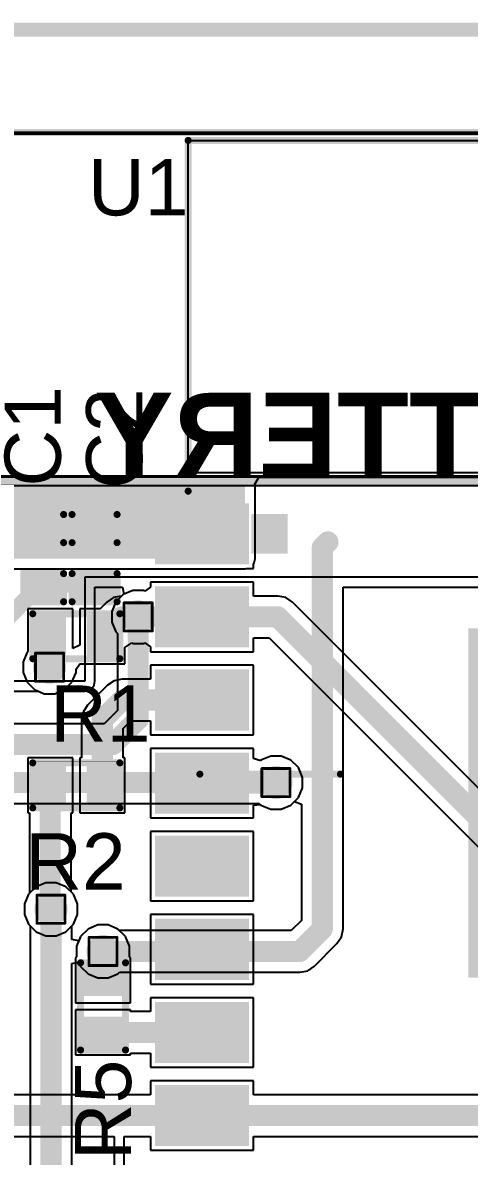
# Model space of a CAD drawing. Header units: inches. Extents: x 0 to 412, y -3 to 50.
# Drawn here: x 57.76 to 65.83, y 10.52 to 30.98 of the extents above; entities that cross this region are included whole.
import ezdxf

# ---------------------------------------------------------------- set-up
doc = ezdxf.new("R2010")
doc.units = ezdxf.units.IN
for name, color, linetype in [('Board_Outline', 56, 'Continuous'), ('Bottom Layer', 5, 'Continuous'), ('Bottom Overlay', 54, 'Continuous'), ('Bottom Solder', 6, 'Continuous'), ('Dimension', 6, 'Continuous'), ('Drill Drawing', 1, 'Continuous'), ('Keep-Out Layer', 6, 'Continuous'), ('Top Layer', 1, 'Continuous'), ('Top Overlay', 2, 'Continuous'), ('Top Paste', 8, 'Continuous'), ('Top Solder', 216, 'Continuous'), ('Via Holes', 16, 'Continuous')]:
    doc.layers.add(name, color=color, linetype=linetype)
doc.styles.add('Arial', font='', dxfattribs={"height": 0.2})
doc.styles.add('Arial_Bold', font='', dxfattribs={"height": 0.2})
doc.styles.get('Arial').set_extended_font_data('Arial')
doc.styles.get('Arial_Bold').set_extended_font_data('Arial', bold=True)

msp = doc.modelspace()

# ---------------------------------------------------------------- hatches: boundary and pattern name
at = {"layer": 'Bottom Layer'}
h = msp.add_hatch(color=5, dxfattribs=at)
edge = h.paths.add_edge_path()
edge.add_arc((59.842, 20.256), 0.3, 0, 360)
h = msp.add_hatch(color=5, dxfattribs=at)
edge = h.paths.add_edge_path()
edge.add_arc((58.242, 19.348), 0.3, 0, 360)
h = msp.add_hatch(color=5, dxfattribs=at)
edge = h.paths.add_edge_path()
edge.add_arc((62.332, 17.265), 0.3, 0, 360)
h = msp.add_hatch(color=5, dxfattribs=at)
edge = h.paths.add_edge_path()
edge.add_arc((58.268, 14.979), 0.3, 0, 360)
h = msp.add_hatch(color=5, dxfattribs=at)
edge = h.paths.add_edge_path()
edge.add_arc((59.207, 14.217), 0.3, 0, 360)
at = {"layer": 'Bottom Solder'}
msp.add_hatch(color=6, dxfattribs=at).paths.add_polyline_path([(65.806, 20.049), (73.459, 20.049), (73.459, 13.746), (65.806, 13.746)])
at = {"layer": 'Top Layer'}
for points in [[(46.888, 21.304), (61.773, 21.304), (61.773, 22.625), (46.888, 22.625)], [(60.246, 22.206), (61.746, 22.206), (61.746, 21.306), (60.246, 21.306)], [(58.407, 21.558), (57.772, 21.558), (57.772, 22.015), (58.407, 22.015)], [(59.373, 21.558), (58.737, 21.558), (58.737, 22.015), (59.373, 22.015)], [(58.407, 20.618), (57.772, 20.618), (57.772, 21.075), (58.407, 21.075)], [(59.373, 20.618), (58.737, 20.618), (58.737, 21.075), (59.373, 21.075)], [(60.246, 20.706), (61.746, 20.706), (61.746, 19.806), (60.246, 19.806)], [(58.483, 20.224), (58.483, 19.589), (58.026, 19.589), (58.026, 20.224)], [(59.423, 20.224), (59.423, 19.589), (58.966, 19.589), (58.966, 20.224)], [(60.246, 19.206), (61.746, 19.206), (61.746, 18.306), (60.246, 18.306)], [(60.246, 17.706), (61.746, 17.706), (61.746, 16.806), (60.246, 16.806)], [(58.483, 17.532), (58.483, 16.897), (58.026, 16.897), (58.026, 17.532)], [(59.423, 17.532), (59.423, 16.897), (58.966, 16.897), (58.966, 17.532)], [(60.246, 16.206), (61.746, 16.206), (61.746, 15.306), (60.246, 15.306)], [(60.246, 14.706), (61.746, 14.706), (61.746, 13.806), (60.246, 13.806)], [(59.526, 13.467), (58.891, 13.467), (58.891, 13.924), (59.526, 13.924)], [(60.246, 13.206), (61.746, 13.206), (61.746, 12.306), (60.246, 12.306)], [(59.526, 12.527), (58.891, 12.527), (58.891, 12.984), (59.526, 12.984)], [(60.246, 11.706), (61.746, 11.706), (61.746, 10.806), (60.246, 10.806)]]:
    msp.add_hatch(color=1, dxfattribs=at).paths.add_polyline_path(points)
h = msp.add_hatch(color=1, dxfattribs=at)
edge = h.paths.add_edge_path()
edge.add_arc((59.842, 20.256), 0.3, 0, 360)
h = msp.add_hatch(color=1, dxfattribs=at)
edge = h.paths.add_edge_path()
edge.add_arc((58.242, 19.348), 0.3, 0, 360)
h = msp.add_hatch(color=1, dxfattribs=at)
edge = h.paths.add_edge_path()
edge.add_arc((62.332, 17.265), 0.3, 0, 360)
h = msp.add_hatch(color=1, dxfattribs=at)
edge = h.paths.add_edge_path()
edge.add_arc((58.268, 14.979), 0.3, 0, 360)
h = msp.add_hatch(color=1, dxfattribs=at)
edge = h.paths.add_edge_path()
edge.add_arc((59.207, 14.217), 0.3, 0, 360)
at = {"layer": 'Top Overlay'}
msp.add_hatch(color=2, dxfattribs=at).paths.add_polyline_path([(61.885, 21.4), (62.545, 21.4), (62.545, 22.111), (61.885, 22.111)])
at = {"layer": 'Top Paste'}
for points in [[(60.246, 22.206), (61.746, 22.206), (61.746, 21.306), (60.246, 21.306)], [(58.407, 21.558), (57.772, 21.558), (57.772, 22.015), (58.407, 22.015)], [(59.373, 21.558), (58.737, 21.558), (58.737, 22.015), (59.373, 22.015)], [(58.407, 20.618), (57.772, 20.618), (57.772, 21.075), (58.407, 21.075)], [(59.373, 20.618), (58.737, 20.618), (58.737, 21.075), (59.373, 21.075)], [(60.246, 20.706), (61.746, 20.706), (61.746, 19.806), (60.246, 19.806)], [(58.483, 20.224), (58.483, 19.589), (58.026, 19.589), (58.026, 20.224)], [(59.423, 20.224), (59.423, 19.589), (58.966, 19.589), (58.966, 20.224)], [(60.246, 19.206), (61.746, 19.206), (61.746, 18.306), (60.246, 18.306)], [(60.246, 17.706), (61.746, 17.706), (61.746, 16.806), (60.246, 16.806)], [(58.483, 17.532), (58.483, 16.897), (58.026, 16.897), (58.026, 17.532)], [(59.423, 17.532), (59.423, 16.897), (58.966, 16.897), (58.966, 17.532)], [(60.246, 16.206), (61.746, 16.206), (61.746, 15.306), (60.246, 15.306)], [(60.246, 14.706), (61.746, 14.706), (61.746, 13.806), (60.246, 13.806)], [(59.526, 13.467), (58.891, 13.467), (58.891, 13.924), (59.526, 13.924)], [(60.246, 13.206), (61.746, 13.206), (61.746, 12.306), (60.246, 12.306)], [(59.526, 12.527), (58.891, 12.527), (58.891, 12.984), (59.526, 12.984)], [(60.246, 11.706), (61.746, 11.706), (61.746, 10.806), (60.246, 10.806)]]:
    msp.add_hatch(color=8, dxfattribs=at).paths.add_polyline_path(points)
at = {"layer": 'Top Solder'}
for points in [[(60.144, 22.307), (61.847, 22.307), (61.847, 21.204), (60.144, 21.204)], [(58.467, 21.498), (57.712, 21.498), (57.712, 22.075), (58.467, 22.075)], [(59.432, 21.498), (58.678, 21.498), (58.678, 22.075), (59.432, 22.075)], [(58.467, 20.558), (57.712, 20.558), (57.712, 21.135), (58.467, 21.135)], [(59.432, 20.558), (58.678, 20.558), (58.678, 21.135), (59.432, 21.135)], [(60.144, 20.807), (61.847, 20.807), (61.847, 19.704), (60.144, 19.704)], [(58.539, 20.279), (58.539, 19.534), (57.971, 19.534), (57.971, 20.279)], [(59.478, 20.279), (59.478, 19.534), (58.911, 19.534), (58.911, 20.279)], [(60.144, 19.307), (61.847, 19.307), (61.847, 18.204), (60.144, 18.204)], [(60.144, 17.807), (61.847, 17.807), (61.847, 16.704), (60.144, 16.704)], [(58.539, 17.587), (58.539, 16.842), (57.971, 16.842), (57.971, 17.587)], [(59.478, 17.587), (59.478, 16.842), (58.911, 16.842), (58.911, 17.587)], [(60.144, 16.307), (61.847, 16.307), (61.847, 15.204), (60.144, 15.204)], [(60.144, 14.807), (61.847, 14.807), (61.847, 13.704), (60.144, 13.704)], [(59.581, 13.412), (58.836, 13.412), (58.836, 13.979), (59.581, 13.979)], [(60.144, 13.307), (61.847, 13.307), (61.847, 12.204), (60.144, 12.204)], [(59.581, 12.472), (58.836, 12.472), (58.836, 13.039), (59.581, 13.039)], [(60.144, 11.807), (61.847, 11.807), (61.847, 10.704), (60.144, 10.704)]]:
    msp.add_hatch(color=216, dxfattribs=at).paths.add_polyline_path(points)
at = {"layer": 'Via Holes'}
h = msp.add_hatch(color=7, dxfattribs=at)
edge = h.paths.add_edge_path()
edge.add_arc((59.842, 20.256), 0.15, 0, 360)
h = msp.add_hatch(color=7, dxfattribs=at)
edge = h.paths.add_edge_path()
edge.add_arc((58.242, 19.348), 0.15, 0, 360)
h = msp.add_hatch(color=7, dxfattribs=at)
edge = h.paths.add_edge_path()
edge.add_arc((62.332, 17.265), 0.15, 0, 360)
h = msp.add_hatch(color=7, dxfattribs=at)
edge = h.paths.add_edge_path()
edge.add_arc((58.268, 14.979), 0.15, 0, 360)
h = msp.add_hatch(color=7, dxfattribs=at)
edge = h.paths.add_edge_path()
edge.add_arc((59.207, 14.217), 0.15, 0, 360)

# ---------------------------------------------------------------- linework, layer by layer
at = {"layer": 'Board_Outline'}
msp.add_lwpolyline([(0, 29, 0.127, 0.127, 0), (83, 29, 0.127, 0.127, 0)], format="xyseb", dxfattribs=at)
at = {"layer": 'Bottom Layer'}
for p, q in [((83, 29), (0, 29)), ((0, 22.802), (83, 22.802)), ((18.948, 22.625), (80.366, 22.625)), ((79.121, 20.974), (58.877, 20.974)), ((58.877, 20.974), (58.877, 19.094)), ((59.058, 19.094), (59.058, 20.792)), ((59.058, 20.792), (59.558, 20.792)), ((59.558, 20.792), (59.583, 20.665)), ((63.545, 14.624), (63.545, 20.792)), ((63.545, 20.792), (78.94, 20.792)), ((59.437, 20.526), (59.365, 20.351)), ((59.572, 20.661), (59.437, 20.526)), ((59.583, 20.665), (59.572, 20.661)), ((59.365, 20.351), (59.365, 20.161)), ((59.365, 20.161), (59.437, 19.985)), ((59.437, 19.985), (59.467, 19.955)), ((59.467, 19.955), (59.467, 18.564)), ((58.877, 19.094), (57.507, 19.094)), ((59.045, 19.025), (59.058, 19.094)), ((57.507, 18.913), (58.045, 18.913)), ((58.045, 18.913), (58.147, 18.87)), ((58.147, 18.87), (58.337, 18.87)), ((58.337, 18.87), (58.44, 18.913)), ((58.44, 18.913), (58.877, 18.913)), ((58.877, 18.913), (58.947, 18.927)), ((58.947, 18.927), (59.005, 18.966)), ((59.005, 18.966), (59.045, 19.025)), ((59.467, 18.564), (59.23, 18.327)), ((59.23, 18.327), (37.564, 18.327)), ((23.703, 16.89), (62.031, 16.89)), ((62.031, 16.89), (62.061, 16.86)), ((62.061, 16.86), (62.237, 16.787)), ((62.237, 16.787), (62.427, 16.787)), ((62.427, 16.787), (62.602, 16.86)), ((62.602, 16.86), (62.667, 16.925)), ((62.667, 16.925), (62.794, 16.873)), ((62.794, 16.873), (62.794, 14.779)), ((57.997, 15.384), (57.863, 15.25)), ((58.173, 15.457), (57.997, 15.384)), ((58.363, 15.457), (58.173, 15.457)), ((58.538, 15.384), (58.363, 15.457)), ((58.673, 15.25), (58.538, 15.384)), ((57.863, 15.25), (57.79, 15.074)), ((58.745, 15.074), (58.673, 15.25)), ((57.79, 15.074), (57.79, 14.884)), ((58.745, 14.884), (58.745, 15.074)), ((57.79, 14.884), (57.863, 14.709)), ((58.673, 14.709), (58.745, 14.884)), ((62.794, 14.779), (62.608, 14.593)), ((57.863, 14.709), (57.892, 14.679)), ((57.892, 14.679), (57.892, 6.902)), ((58.643, 14.679), (58.673, 14.709)), ((58.643, 14.435), (58.643, 14.679)), ((58.937, 14.622), (58.802, 14.488)), ((59.112, 14.695), (58.937, 14.622)), ((59.302, 14.695), (59.112, 14.695)), ((59.478, 14.622), (59.302, 14.695)), ((59.508, 14.593), (59.478, 14.622)), ((62.608, 14.593), (59.508, 14.593)), ((63.517, 14.48), (63.545, 14.624)), ((58.77, 14.41), (58.643, 14.435)), ((58.802, 14.488), (58.77, 14.41)), ((63.029, 13.952), (63.435, 14.358)), ((63.435, 14.358), (63.517, 14.48)), ((58.643, 13.999), (58.77, 14.024)), ((58.643, 10.138), (58.643, 13.999)), ((58.77, 14.024), (58.802, 13.947)), ((58.802, 13.947), (58.937, 13.812)), ((62.907, 13.87), (63.029, 13.952)), ((58.937, 13.812), (59.112, 13.739)), ((59.112, 13.739), (59.302, 13.739)), ((59.302, 13.739), (59.478, 13.812)), ((59.478, 13.812), (59.508, 13.842)), ((59.508, 13.842), (62.763, 13.842)), ((62.763, 13.842), (62.907, 13.87))]:
    msp.add_line(p, q, dxfattribs=at)
for points in [[(63.17, 21.507, 0.381, 0.381, 0), (63.271, 21.609, 0.381, 0.381, 0)], [(63.17, 14.624, 0.381, 0.381, 0), (63.17, 21.507, 0.381, 0.381, 0)], [(59.842, 18.408, 0.381, 0.381, 0), (59.842, 20.256, 0.381, 0.381, 0)], [(59.385, 17.951, 0.381, 0.381, 0), (59.842, 18.408, 0.381, 0.381, 0)], [(37.264, 17.951, 0.381, 0.381, 0), (59.385, 17.951, 0.381, 0.381, 0)], [(21.431, 17.265, 0.381, 0.381, 0), (62.332, 17.265, 0.381, 0.381, 0)], [(58.268, 6.902, 0.381, 0.381, 0), (58.268, 14.979, 0.381, 0.381, 0)], [(62.763, 14.217, 0.381, 0.381, 0), (63.17, 14.624, 0.381, 0.381, 0)], [(59.207, 14.217, 0.381, 0.381, 0), (62.763, 14.217, 0.381, 0.381, 0)]]:
    msp.add_lwpolyline(points, format="xyseb", dxfattribs=at)
for points in [[(63.075, 21.507, 0.191, 0.191, 1), (63.265, 21.507, 0.191, 0.191, 1)], [(63.075, 21.507, 0.191, 0.191, 1), (63.265, 21.507, 0.191, 0.191, 1)], [(63.176, 21.609, 0.191, 0.191, 1), (63.367, 21.609, 0.191, 0.191, 1)], [(59.747, 20.256, 0.191, 0.191, 1), (59.938, 20.256, 0.191, 0.191, 1)], [(59.747, 18.408, 0.191, 0.191, 1), (59.938, 18.408, 0.191, 0.191, 1)], [(59.747, 18.408, 0.191, 0.191, 1), (59.938, 18.408, 0.191, 0.191, 1)], [(59.29, 17.951, 0.191, 0.191, 1), (59.48, 17.951, 0.191, 0.191, 1)], [(59.29, 17.951, 0.191, 0.191, 1), (59.48, 17.951, 0.191, 0.191, 1)], [(62.236, 17.265, 0.191, 0.191, 1), (62.427, 17.265, 0.191, 0.191, 1)], [(58.172, 14.979, 0.191, 0.191, 1), (58.363, 14.979, 0.191, 0.191, 1)], [(63.075, 14.624, 0.191, 0.191, 1), (63.265, 14.624, 0.191, 0.191, 1)], [(63.075, 14.624, 0.191, 0.191, 1), (63.265, 14.624, 0.191, 0.191, 1)], [(59.112, 14.217, 0.191, 0.191, 1), (59.303, 14.217, 0.191, 0.191, 1)], [(62.668, 14.217, 0.191, 0.191, 1), (62.859, 14.217, 0.191, 0.191, 1)], [(62.668, 14.217, 0.191, 0.191, 1), (62.859, 14.217, 0.191, 0.191, 1)]]:
    msp.add_lwpolyline(points, format="xyseb", close=True, dxfattribs=at)
at = {"layer": 'Bottom Overlay'}
for points in [[(17.517, 22.708, 0.127, 0.127, 0), (69.062, 22.708, 0.127, 0.127, 0)], [(60.958, 17.418, 0.127, 0.127, 0), (63.498, 17.418, 0.127, 0.127, 0)]]:
    msp.add_lwpolyline(points, format="xyseb", dxfattribs=at)
for points in [[(60.926, 17.418, 0.0635, 0.0635, 1), (60.989, 17.418, 0.0635, 0.0635, 1)], [(63.466, 17.418, 0.0635, 0.0635, 1), (63.529, 17.418, 0.0635, 0.0635, 1)]]:
    msp.add_lwpolyline(points, format="xyseb", close=True, dxfattribs=at)
at = {"layer": 'Dimension'}
msp.add_lwpolyline([(46.197, 30.854, 0.254, 0.254, 0), (83, 30.854, 0.254, 0.254, 0)], format="xyseb", dxfattribs=at)
at = {"layer": 'Drill Drawing'}
for points in [[(59.588, 20.51, 0.0508, 0.0508, 0), (60.096, 20.51, 0.0508, 0.0508, 0)], [(59.588, 20.002, 0.0508, 0.0508, 0), (59.588, 20.51, 0.0508, 0.0508, 0)], [(60.096, 20.002, 0.0508, 0.0508, 0), (60.096, 20.51, 0.0508, 0.0508, 0)], [(59.588, 20.002, 0.0508, 0.0508, 0), (60.096, 20.002, 0.0508, 0.0508, 0)], [(57.988, 19.602, 0.0508, 0.0508, 0), (58.496, 19.602, 0.0508, 0.0508, 0)], [(57.988, 19.094, 0.0508, 0.0508, 0), (57.988, 19.602, 0.0508, 0.0508, 0)], [(58.496, 19.094, 0.0508, 0.0508, 0), (58.496, 19.602, 0.0508, 0.0508, 0)], [(57.988, 19.094, 0.0508, 0.0508, 0), (58.496, 19.094, 0.0508, 0.0508, 0)], [(62.078, 17.519, 0.0508, 0.0508, 0), (62.586, 17.519, 0.0508, 0.0508, 0)], [(62.078, 17.011, 0.0508, 0.0508, 0), (62.078, 17.519, 0.0508, 0.0508, 0)], [(62.586, 17.011, 0.0508, 0.0508, 0), (62.586, 17.519, 0.0508, 0.0508, 0)], [(62.078, 17.011, 0.0508, 0.0508, 0), (62.586, 17.011, 0.0508, 0.0508, 0)], [(58.014, 15.233, 0.0508, 0.0508, 0), (58.522, 15.233, 0.0508, 0.0508, 0)], [(58.014, 14.725, 0.0508, 0.0508, 0), (58.014, 15.233, 0.0508, 0.0508, 0)], [(58.522, 14.725, 0.0508, 0.0508, 0), (58.522, 15.233, 0.0508, 0.0508, 0)], [(58.014, 14.725, 0.0508, 0.0508, 0), (58.522, 14.725, 0.0508, 0.0508, 0)], [(58.953, 14.471, 0.0508, 0.0508, 0), (59.461, 14.471, 0.0508, 0.0508, 0)], [(58.953, 13.963, 0.0508, 0.0508, 0), (58.953, 14.471, 0.0508, 0.0508, 0)], [(59.461, 13.963, 0.0508, 0.0508, 0), (59.461, 14.471, 0.0508, 0.0508, 0)], [(58.953, 13.963, 0.0508, 0.0508, 0), (59.461, 13.963, 0.0508, 0.0508, 0)]]:
    msp.add_lwpolyline(points, format="xyseb", dxfattribs=at)
for points in [[(59.576, 20.51, 0.0254, 0.0254, 1), (59.601, 20.51, 0.0254, 0.0254, 1)], [(59.576, 20.51, 0.0254, 0.0254, 1), (59.601, 20.51, 0.0254, 0.0254, 1)], [(60.084, 20.51, 0.0254, 0.0254, 1), (60.109, 20.51, 0.0254, 0.0254, 1)], [(60.084, 20.51, 0.0254, 0.0254, 1), (60.109, 20.51, 0.0254, 0.0254, 1)], [(59.576, 20.002, 0.0254, 0.0254, 1), (59.601, 20.002, 0.0254, 0.0254, 1)], [(59.576, 20.002, 0.0254, 0.0254, 1), (59.601, 20.002, 0.0254, 0.0254, 1)], [(60.084, 20.002, 0.0254, 0.0254, 1), (60.109, 20.002, 0.0254, 0.0254, 1)], [(60.084, 20.002, 0.0254, 0.0254, 1), (60.109, 20.002, 0.0254, 0.0254, 1)], [(57.975, 19.602, 0.0254, 0.0254, 1), (58.001, 19.602, 0.0254, 0.0254, 1)], [(57.975, 19.602, 0.0254, 0.0254, 1), (58.001, 19.602, 0.0254, 0.0254, 1)], [(58.483, 19.602, 0.0254, 0.0254, 1), (58.509, 19.602, 0.0254, 0.0254, 1)], [(58.483, 19.602, 0.0254, 0.0254, 1), (58.509, 19.602, 0.0254, 0.0254, 1)], [(57.975, 19.094, 0.0254, 0.0254, 1), (58.001, 19.094, 0.0254, 0.0254, 1)], [(57.975, 19.094, 0.0254, 0.0254, 1), (58.001, 19.094, 0.0254, 0.0254, 1)], [(58.483, 19.094, 0.0254, 0.0254, 1), (58.509, 19.094, 0.0254, 0.0254, 1)], [(58.483, 19.094, 0.0254, 0.0254, 1), (58.509, 19.094, 0.0254, 0.0254, 1)], [(62.065, 17.519, 0.0254, 0.0254, 1), (62.09, 17.519, 0.0254, 0.0254, 1)], [(62.065, 17.519, 0.0254, 0.0254, 1), (62.09, 17.519, 0.0254, 0.0254, 1)], [(62.573, 17.519, 0.0254, 0.0254, 1), (62.598, 17.519, 0.0254, 0.0254, 1)], [(62.573, 17.519, 0.0254, 0.0254, 1), (62.598, 17.519, 0.0254, 0.0254, 1)], [(62.065, 17.011, 0.0254, 0.0254, 1), (62.09, 17.011, 0.0254, 0.0254, 1)], [(62.065, 17.011, 0.0254, 0.0254, 1), (62.09, 17.011, 0.0254, 0.0254, 1)], [(62.573, 17.011, 0.0254, 0.0254, 1), (62.598, 17.011, 0.0254, 0.0254, 1)], [(62.573, 17.011, 0.0254, 0.0254, 1), (62.598, 17.011, 0.0254, 0.0254, 1)], [(58.001, 15.233, 0.0254, 0.0254, 1), (58.026, 15.233, 0.0254, 0.0254, 1)], [(58.001, 15.233, 0.0254, 0.0254, 1), (58.026, 15.233, 0.0254, 0.0254, 1)], [(58.509, 15.233, 0.0254, 0.0254, 1), (58.534, 15.233, 0.0254, 0.0254, 1)], [(58.509, 15.233, 0.0254, 0.0254, 1), (58.534, 15.233, 0.0254, 0.0254, 1)], [(58.001, 14.725, 0.0254, 0.0254, 1), (58.026, 14.725, 0.0254, 0.0254, 1)], [(58.001, 14.725, 0.0254, 0.0254, 1), (58.026, 14.725, 0.0254, 0.0254, 1)], [(58.509, 14.725, 0.0254, 0.0254, 1), (58.534, 14.725, 0.0254, 0.0254, 1)], [(58.509, 14.725, 0.0254, 0.0254, 1), (58.534, 14.725, 0.0254, 0.0254, 1)], [(58.941, 14.471, 0.0254, 0.0254, 1), (58.966, 14.471, 0.0254, 0.0254, 1)], [(58.941, 14.471, 0.0254, 0.0254, 1), (58.966, 14.471, 0.0254, 0.0254, 1)], [(59.449, 14.471, 0.0254, 0.0254, 1), (59.474, 14.471, 0.0254, 0.0254, 1)], [(59.449, 14.471, 0.0254, 0.0254, 1), (59.474, 14.471, 0.0254, 0.0254, 1)], [(58.941, 13.963, 0.0254, 0.0254, 1), (58.966, 13.963, 0.0254, 0.0254, 1)], [(58.941, 13.963, 0.0254, 0.0254, 1), (58.966, 13.963, 0.0254, 0.0254, 1)], [(59.449, 13.963, 0.0254, 0.0254, 1), (59.474, 13.963, 0.0254, 0.0254, 1)], [(59.449, 13.963, 0.0254, 0.0254, 1), (59.474, 13.963, 0.0254, 0.0254, 1)]]:
    msp.add_lwpolyline(points, format="xyseb", close=True, dxfattribs=at)
at = {"layer": 'Keep-Out Layer'}
for p, q in [((60.746, 22.856), (60.746, 28.856)), ((60.746, 28.856), (78.746, 28.856)), ((78.746, 22.856), (60.746, 22.856))]:
    msp.add_line(p, q, dxfattribs=at)
at = {"layer": 'Top Layer'}
for p, q in [((0.025, 28.975), (83, 28.975)), ((83, 22.777), (0.025, 22.777)), ((61.949, 22.65), (62.013, 22.756)), ((62.013, 22.756), (62.038, 22.777)), ((62.038, 22.777), (82.741, 22.777)), ((61.954, 22.625), (61.949, 22.65)), ((61.954, 21.304), (61.954, 22.625)), ((61.94, 21.234), (61.954, 21.304)), ((57.464, 21.123), (61.773, 21.123)), ((61.773, 21.123), (61.799, 21.128)), ((61.799, 21.128), (61.924, 21.128)), ((61.924, 21.209), (61.94, 21.234)), ((61.924, 21.128), (61.924, 21.209)), ((61.924, 20.883), (60.068, 20.883)), ((60.068, 20.883), (60.068, 20.794)), ((61.924, 20.631), (61.924, 20.883)), ((59.747, 20.733), (59.572, 20.661)), ((59.937, 20.733), (59.747, 20.733)), ((59.962, 20.723), (59.937, 20.733)), ((60.068, 20.794), (59.962, 20.723)), ((59.278, 20.521), (59.159, 20.402)), ((59.4, 20.603), (59.278, 20.521)), ((59.542, 20.631), (59.4, 20.603)), ((59.572, 20.661), (59.542, 20.631)), ((62.364, 20.631), (61.924, 20.631)), ((62.508, 20.603), (62.364, 20.631)), ((62.629, 20.521), (62.508, 20.603)), ((71.705, 11.446), (62.629, 20.521)), ((58.661, 20.402), (57.848, 20.402)), ((57.848, 20.402), (57.848, 19.63)), ((58.661, 19.685), (58.661, 20.402)), ((59.159, 20.402), (58.788, 20.402)), ((58.788, 20.402), (58.788, 19.745)), ((61.924, 19.628), (61.924, 19.88)), ((61.924, 19.88), (62.208, 19.88)), ((62.208, 19.88), (71.064, 11.024)), ((58.788, 19.745), (58.661, 19.685)), ((59.601, 19.701), (59.726, 19.787)), ((59.601, 19.411), (59.601, 19.701)), ((59.726, 19.787), (59.747, 19.778)), ((59.747, 19.778), (59.937, 19.778)), ((59.937, 19.778), (59.962, 19.788)), ((59.962, 19.788), (60.068, 19.718)), ((60.068, 19.718), (60.068, 19.628)), ((57.837, 19.619), (57.764, 19.443)), ((57.764, 19.443), (57.764, 19.253)), ((57.848, 19.63), (57.837, 19.619)), ((60.068, 19.628), (61.924, 19.628)), ((57.764, 19.253), (57.837, 19.077)), ((58.647, 19.077), (58.72, 19.253)), ((58.72, 19.313), (58.788, 19.411)), ((58.72, 19.253), (58.72, 19.313)), ((58.788, 19.411), (58.847, 19.411)), ((58.847, 19.411), (59.601, 19.411)), ((61.924, 19.383), (60.068, 19.383)), ((60.068, 19.383), (60.068, 19.131)), ((61.924, 18.128), (61.924, 19.383)), ((57.837, 19.077), (57.972, 18.943)), ((58.513, 18.943), (58.647, 19.077)), ((59.411, 19.103), (59.289, 19.021)), ((59.555, 19.131), (59.411, 19.103)), ((60.068, 19.131), (59.555, 19.131)), ((57.972, 18.943), (58.147, 18.87)), ((58.147, 18.87), (58.337, 18.87)), ((58.337, 18.87), (58.513, 18.943)), ((59.289, 19.021), (58.929, 18.661)), ((58.929, 18.661), (58.848, 18.539)), ((58.848, 18.539), (58.819, 18.396)), ((58.819, 18.396), (58.819, 17.71)), ((59.57, 18.24), (59.71, 18.38)), ((59.57, 17.71), (59.57, 18.24)), ((59.71, 18.38), (60.068, 18.38)), ((60.068, 18.38), (60.068, 18.128)), ((60.068, 18.128), (61.924, 18.128)), ((61.924, 17.883), (60.068, 17.883)), ((60.068, 17.883), (60.068, 16.628)), ((61.924, 17.701), (61.924, 17.883)), ((58.661, 17.71), (57.848, 17.71)), ((57.848, 17.71), (57.848, 16.719)), ((58.661, 16.719), (58.661, 17.71)), ((58.819, 17.71), (58.788, 17.71)), ((58.788, 17.71), (58.788, 16.719)), ((59.601, 17.71), (59.57, 17.71)), ((59.601, 16.719), (59.601, 17.71)), ((62.051, 17.66), (61.924, 17.701)), ((62.061, 17.67), (62.051, 17.66)), ((62.237, 17.743), (62.061, 17.67)), ((62.427, 17.743), (62.237, 17.743)), ((62.602, 17.67), (62.427, 17.743)), ((62.737, 17.536), (62.602, 17.67)), ((62.809, 17.36), (62.737, 17.536)), ((62.809, 17.17), (62.809, 17.36)), ((62.602, 16.86), (62.737, 16.995)), ((62.737, 16.995), (62.809, 17.17)), ((61.924, 16.857), (62.051, 16.87)), ((61.924, 16.628), (61.924, 16.857)), ((62.051, 16.87), (62.061, 16.86)), ((62.061, 16.86), (62.237, 16.787)), ((62.237, 16.787), (62.427, 16.787)), ((62.427, 16.787), (62.602, 16.86)), ((57.848, 16.719), (57.879, 16.719)), ((57.879, 16.719), (57.879, 15.267)), ((58.63, 15.292), (58.63, 16.719)), ((58.63, 16.719), (58.661, 16.719)), ((58.788, 16.719), (59.601, 16.719)), ((60.068, 16.628), (61.924, 16.628)), ((61.924, 16.383), (60.068, 16.383)), ((60.068, 16.383), (60.068, 15.128)), ((61.924, 15.128), (61.924, 16.383)), ((57.863, 15.25), (57.79, 15.074)), ((57.879, 15.267), (57.863, 15.25)), ((58.673, 15.25), (58.63, 15.292)), ((58.745, 15.074), (58.673, 15.25)), ((57.79, 15.074), (57.79, 14.884)), ((58.745, 14.884), (58.745, 15.074)), ((60.068, 15.128), (61.924, 15.128)), ((57.79, 14.884), (57.863, 14.709)), ((58.673, 14.709), (58.745, 14.884)), ((61.924, 14.883), (60.068, 14.883)), ((60.068, 14.883), (60.068, 13.628)), ((61.924, 13.628), (61.924, 14.883)), ((57.863, 14.709), (57.997, 14.574)), ((57.997, 14.574), (58.173, 14.501)), ((58.363, 14.501), (58.538, 14.574)), ((58.538, 14.574), (58.673, 14.709)), ((58.937, 14.622), (58.802, 14.488)), ((59.112, 14.695), (58.937, 14.622)), ((59.302, 14.695), (59.112, 14.695)), ((59.478, 14.622), (59.302, 14.695)), ((59.612, 14.488), (59.478, 14.622)), ((58.173, 14.501), (58.363, 14.501)), ((58.802, 14.488), (58.73, 14.312)), ((59.685, 14.312), (59.612, 14.488)), ((58.73, 14.122), (58.716, 14.102)), ((58.73, 14.312), (58.73, 14.122)), ((59.685, 14.122), (59.685, 14.312)), ((59.699, 14.102), (59.685, 14.122)), ((58.716, 14.102), (58.713, 14.102)), ((58.713, 14.102), (58.713, 13.289)), ((59.704, 14.102), (59.699, 14.102)), ((59.704, 13.289), (59.704, 14.102)), ((60.068, 13.628), (61.924, 13.628)), ((61.924, 13.383), (60.068, 13.383)), ((60.068, 13.383), (60.068, 13.131)), ((61.924, 12.128), (61.924, 13.383)), ((58.713, 13.289), (59.704, 13.289)), ((59.704, 13.162), (58.713, 13.162)), ((58.713, 13.162), (58.713, 12.349)), ((59.704, 13.131), (59.704, 13.162)), ((60.068, 13.131), (59.704, 13.131)), ((58.713, 12.349), (59.704, 12.349)), ((59.704, 12.349), (59.704, 12.38)), ((59.704, 12.38), (60.068, 12.38)), ((60.068, 12.38), (60.068, 12.128)), ((60.068, 12.128), (61.924, 12.128)), ((61.924, 11.883), (60.068, 11.883)), ((60.068, 11.883), (60.068, 11.631)), ((61.924, 11.631), (61.924, 11.883)), ((60.068, 11.631), (57.161, 11.631)), ((69.103, 11.631), (61.924, 11.631)), ((57.13, 10.88), (59.411, 10.88)), ((59.411, 10.88), (59.411, 4.794)), ((59.592, 4.794), (59.592, 10.88)), ((59.592, 10.88), (60.068, 10.88)), ((60.068, 10.88), (60.068, 10.628)), ((61.924, 10.628), (61.924, 10.88)), ((61.924, 10.88), (68.948, 10.88)), ((60.068, 10.628), (61.924, 10.628))]:
    msp.add_line(p, q, dxfattribs=at)
for points in [[(57.379, 20.135, 0.305, 0.305, 0), (58.09, 20.847, 0.305, 0.305, 0)], [(58.09, 20.847, 0.305, 0.305, 0), (59.055, 20.847, 0.305, 0.305, 0)], [(59.195, 19.907, 0.381, 0.381, 0), (59.544, 20.256, 0.381, 0.381, 0)], [(59.544, 20.256, 0.381, 0.381, 0), (59.842, 20.256, 0.381, 0.381, 0)], [(59.842, 20.256, 0.381, 0.381, 0), (60.996, 20.256, 0.381, 0.381, 0)], [(60.996, 20.256, 0.381, 0.381, 0), (62.364, 20.256, 0.381, 0.381, 0)], [(62.364, 20.256, 0.381, 0.381, 0), (71.439, 11.18, 0.381, 0.381, 0)], [(58.255, 19.361, 0.381, 0.381, 0), (58.255, 19.907, 0.381, 0.381, 0)], [(58.242, 19.348, 0.381, 0.381, 0), (58.255, 19.361, 0.381, 0.381, 0)], [(59.195, 18.396, 0.381, 0.381, 0), (59.555, 18.756, 0.381, 0.381, 0)], [(59.555, 18.756, 0.381, 0.381, 0), (60.996, 18.756, 0.381, 0.381, 0)], [(59.195, 17.214, 0.381, 0.381, 0), (59.195, 18.396, 0.381, 0.381, 0)], [(58.255, 14.992, 0.381, 0.381, 0), (58.255, 17.214, 0.381, 0.381, 0)], [(60.996, 17.256, 0.381, 0.381, 0), (62.322, 17.256, 0.381, 0.381, 0)], [(62.322, 17.256, 0.381, 0.381, 0), (62.332, 17.265, 0.381, 0.381, 0)], [(58.255, 14.992, 0.381, 0.381, 0), (58.268, 14.979, 0.381, 0.381, 0)], [(59.207, 13.695, 0.381, 0.381, 0), (59.207, 14.217, 0.381, 0.381, 0)], [(59.207, 13.695, 0.381, 0.381, 0), (59.208, 13.695, 0.381, 0.381, 0)], [(59.208, 12.756, 0.381, 0.381, 0), (60.996, 12.756, 0.381, 0.381, 0)], [(56.83, 11.256, 0.381, 0.381, 0), (60.996, 11.256, 0.381, 0.381, 0)], [(60.996, 11.256, 0.381, 0.381, 0), (69.103, 11.256, 0.381, 0.381, 0)]]:
    msp.add_lwpolyline(points, format="xyseb", dxfattribs=at)
for points in [[(58.014, 20.847, 0.152, 0.152, 1), (58.166, 20.847, 0.152, 0.152, 1)], [(58.014, 20.847, 0.152, 0.152, 1), (58.166, 20.847, 0.152, 0.152, 1)], [(58.979, 20.847, 0.152, 0.152, 1), (59.131, 20.847, 0.152, 0.152, 1)], [(59.448, 20.256, 0.191, 0.191, 1), (59.639, 20.256, 0.191, 0.191, 1)], [(59.448, 20.256, 0.191, 0.191, 1), (59.639, 20.256, 0.191, 0.191, 1)], [(59.747, 20.256, 0.191, 0.191, 1), (59.938, 20.256, 0.191, 0.191, 1)], [(59.747, 20.256, 0.191, 0.191, 1), (59.938, 20.256, 0.191, 0.191, 1)], [(60.901, 20.256, 0.191, 0.191, 1), (61.091, 20.256, 0.191, 0.191, 1)], [(60.901, 20.256, 0.191, 0.191, 1), (61.091, 20.256, 0.191, 0.191, 1)], [(62.269, 20.256, 0.191, 0.191, 1), (62.459, 20.256, 0.191, 0.191, 1)], [(62.269, 20.256, 0.191, 0.191, 1), (62.459, 20.256, 0.191, 0.191, 1)], [(58.16, 19.907, 0.191, 0.191, 1), (58.35, 19.907, 0.191, 0.191, 1)], [(59.099, 19.907, 0.191, 0.191, 1), (59.29, 19.907, 0.191, 0.191, 1)], [(58.147, 19.348, 0.191, 0.191, 1), (58.337, 19.348, 0.191, 0.191, 1)], [(58.16, 19.361, 0.191, 0.191, 1), (58.35, 19.361, 0.191, 0.191, 1)], [(58.16, 19.361, 0.191, 0.191, 1), (58.35, 19.361, 0.191, 0.191, 1)], [(59.46, 18.756, 0.191, 0.191, 1), (59.65, 18.756, 0.191, 0.191, 1)], [(59.46, 18.756, 0.191, 0.191, 1), (59.65, 18.756, 0.191, 0.191, 1)], [(60.901, 18.756, 0.191, 0.191, 1), (61.091, 18.756, 0.191, 0.191, 1)], [(59.099, 18.396, 0.191, 0.191, 1), (59.29, 18.396, 0.191, 0.191, 1)], [(59.099, 18.396, 0.191, 0.191, 1), (59.29, 18.396, 0.191, 0.191, 1)], [(58.16, 17.214, 0.191, 0.191, 1), (58.35, 17.214, 0.191, 0.191, 1)], [(59.099, 17.214, 0.191, 0.191, 1), (59.29, 17.214, 0.191, 0.191, 1)], [(60.901, 17.256, 0.191, 0.191, 1), (61.091, 17.256, 0.191, 0.191, 1)], [(62.227, 17.256, 0.191, 0.191, 1), (62.417, 17.256, 0.191, 0.191, 1)], [(62.227, 17.256, 0.191, 0.191, 1), (62.417, 17.256, 0.191, 0.191, 1)], [(62.236, 17.265, 0.191, 0.191, 1), (62.427, 17.265, 0.191, 0.191, 1)], [(58.16, 14.992, 0.191, 0.191, 1), (58.35, 14.992, 0.191, 0.191, 1)], [(58.16, 14.992, 0.191, 0.191, 1), (58.35, 14.992, 0.191, 0.191, 1)], [(58.172, 14.979, 0.191, 0.191, 1), (58.363, 14.979, 0.191, 0.191, 1)], [(59.112, 14.217, 0.191, 0.191, 1), (59.303, 14.217, 0.191, 0.191, 1)], [(59.112, 13.695, 0.191, 0.191, 1), (59.303, 13.695, 0.191, 0.191, 1)], [(59.112, 13.695, 0.191, 0.191, 1), (59.303, 13.695, 0.191, 0.191, 1)], [(59.113, 13.695, 0.191, 0.191, 1), (59.304, 13.695, 0.191, 0.191, 1)], [(59.113, 12.756, 0.191, 0.191, 1), (59.304, 12.756, 0.191, 0.191, 1)], [(60.901, 12.756, 0.191, 0.191, 1), (61.091, 12.756, 0.191, 0.191, 1)], [(60.901, 11.256, 0.191, 0.191, 1), (61.091, 11.256, 0.191, 0.191, 1)], [(60.901, 11.256, 0.191, 0.191, 1), (61.091, 11.256, 0.191, 0.191, 1)]]:
    msp.add_lwpolyline(points, format="xyseb", close=True, dxfattribs=at)
at = {"layer": 'Top Overlay'}
for points in [[(60.746, 28.856, 0.127, 0.127, 0), (78.746, 28.856, 0.127, 0.127, 0)], [(60.746, 22.526, 0.127, 0.127, 0), (60.746, 28.856, 0.127, 0.127, 0)], [(57.683, 22.104, 0.127, 0.127, 0), (58.496, 22.104, 0.127, 0.127, 0)], [(58.496, 21.596, 0.127, 0.127, 0), (58.496, 22.104, 0.127, 0.127, 0)], [(58.649, 22.104, 0.127, 0.127, 0), (59.461, 22.104, 0.127, 0.127, 0)], [(58.649, 21.596, 0.127, 0.127, 0), (58.649, 22.104, 0.127, 0.127, 0)], [(59.461, 21.596, 0.127, 0.127, 0), (59.461, 22.104, 0.127, 0.127, 0)], [(59.827, 21.629, 0.3, 0.3, 0), (59.827, 21.883, 0.3, 0.3, 0)], [(59.827, 21.883, 0.3, 0.3, 0), (59.954, 21.756, 0.3, 0.3, 0)], [(59.827, 21.629, 0.3, 0.3, 0), (59.954, 21.756, 0.3, 0.3, 0)], [(58.496, 20.529, 0.127, 0.127, 0), (58.496, 21.037, 0.127, 0.127, 0)], [(58.649, 20.529, 0.127, 0.127, 0), (58.649, 21.037, 0.127, 0.127, 0)], [(59.461, 20.529, 0.127, 0.127, 0), (59.461, 21.037, 0.127, 0.127, 0)], [(57.683, 20.529, 0.127, 0.127, 0), (58.496, 20.529, 0.127, 0.127, 0)], [(58.649, 20.529, 0.127, 0.127, 0), (59.461, 20.529, 0.127, 0.127, 0)], [(57.937, 19.5, 0.127, 0.127, 0), (57.937, 20.313, 0.127, 0.127, 0)], [(57.937, 20.313, 0.127, 0.127, 0), (59.512, 20.313, 0.127, 0.127, 0)], [(57.912, 20.339, 0.00323, 0.00323, 0), (59.538, 20.339, 0.00323, 0.00323, 0)], [(59.512, 19.5, 0.127, 0.127, 0), (59.512, 20.313, 0.127, 0.127, 0)], [(57.937, 19.5, 0.127, 0.127, 0), (59.512, 19.5, 0.127, 0.127, 0)], [(57.937, 16.808, 0.127, 0.127, 0), (57.937, 17.621, 0.127, 0.127, 0)], [(57.937, 17.621, 0.127, 0.127, 0), (59.512, 17.621, 0.127, 0.127, 0)], [(57.912, 17.646, 0.00323, 0.00323, 0), (59.538, 17.646, 0.00323, 0.00323, 0)], [(59.512, 16.808, 0.127, 0.127, 0), (59.512, 17.621, 0.127, 0.127, 0)], [(57.937, 16.808, 0.127, 0.127, 0), (59.512, 16.808, 0.127, 0.127, 0)], [(58.802, 12.438, 0.127, 0.127, 0), (58.802, 14.013, 0.127, 0.127, 0)], [(58.802, 14.013, 0.127, 0.127, 0), (59.615, 14.013, 0.127, 0.127, 0)], [(59.615, 12.438, 0.127, 0.127, 0), (59.615, 14.013, 0.127, 0.127, 0)], [(59.64, 12.413, 0.00323, 0.00323, 0), (59.64, 14.038, 0.00323, 0.00323, 0)], [(58.802, 12.438, 0.127, 0.127, 0), (59.615, 12.438, 0.127, 0.127, 0)]]:
    msp.add_lwpolyline(points, format="xyseb", dxfattribs=at)
for points in [[(60.714, 28.856, 0.0635, 0.0635, 1), (60.778, 28.856, 0.0635, 0.0635, 1)], [(60.714, 28.856, 0.0635, 0.0635, 1), (60.778, 28.856, 0.0635, 0.0635, 1)], [(60.714, 22.526, 0.0635, 0.0635, 1), (60.778, 22.526, 0.0635, 0.0635, 1)], [(58.464, 22.104, 0.0635, 0.0635, 1), (58.528, 22.104, 0.0635, 0.0635, 1)], [(58.464, 22.104, 0.0635, 0.0635, 1), (58.528, 22.104, 0.0635, 0.0635, 1)], [(58.617, 22.104, 0.0635, 0.0635, 1), (58.68, 22.104, 0.0635, 0.0635, 1)], [(58.617, 22.104, 0.0635, 0.0635, 1), (58.68, 22.104, 0.0635, 0.0635, 1)], [(59.43, 22.104, 0.0635, 0.0635, 1), (59.493, 22.104, 0.0635, 0.0635, 1)], [(59.43, 22.104, 0.0635, 0.0635, 1), (59.493, 22.104, 0.0635, 0.0635, 1)], [(59.752, 21.883, 0.15, 0.15, 1), (59.902, 21.883, 0.15, 0.15, 1)], [(59.752, 21.883, 0.15, 0.15, 1), (59.902, 21.883, 0.15, 0.15, 1)], [(59.879, 21.756, 0.15, 0.15, 1), (60.029, 21.756, 0.15, 0.15, 1)], [(59.879, 21.756, 0.15, 0.15, 1), (60.029, 21.756, 0.15, 0.15, 1)], [(59.752, 21.629, 0.15, 0.15, 1), (59.902, 21.629, 0.15, 0.15, 1)], [(59.752, 21.629, 0.15, 0.15, 1), (59.902, 21.629, 0.15, 0.15, 1)], [(58.464, 21.596, 0.0635, 0.0635, 1), (58.528, 21.596, 0.0635, 0.0635, 1)], [(58.617, 21.596, 0.0635, 0.0635, 1), (58.68, 21.596, 0.0635, 0.0635, 1)], [(59.43, 21.596, 0.0635, 0.0635, 1), (59.493, 21.596, 0.0635, 0.0635, 1)], [(58.464, 21.037, 0.0635, 0.0635, 1), (58.528, 21.037, 0.0635, 0.0635, 1)], [(58.617, 21.037, 0.0635, 0.0635, 1), (58.68, 21.037, 0.0635, 0.0635, 1)], [(59.43, 21.037, 0.0635, 0.0635, 1), (59.493, 21.037, 0.0635, 0.0635, 1)], [(58.464, 20.529, 0.0635, 0.0635, 1), (58.528, 20.529, 0.0635, 0.0635, 1)], [(58.464, 20.529, 0.0635, 0.0635, 1), (58.528, 20.529, 0.0635, 0.0635, 1)], [(58.617, 20.529, 0.0635, 0.0635, 1), (58.68, 20.529, 0.0635, 0.0635, 1)], [(58.617, 20.529, 0.0635, 0.0635, 1), (58.68, 20.529, 0.0635, 0.0635, 1)], [(59.43, 20.529, 0.0635, 0.0635, 1), (59.493, 20.529, 0.0635, 0.0635, 1)], [(59.43, 20.529, 0.0635, 0.0635, 1), (59.493, 20.529, 0.0635, 0.0635, 1)], [(57.906, 20.313, 0.0635, 0.0635, 1), (57.969, 20.313, 0.0635, 0.0635, 1)], [(57.906, 20.313, 0.0635, 0.0635, 1), (57.969, 20.313, 0.0635, 0.0635, 1)], [(57.911, 20.339, 0.00161, 0.00161, 1), (57.913, 20.339, 0.00161, 0.00161, 1)], [(59.48, 20.313, 0.0635, 0.0635, 1), (59.544, 20.313, 0.0635, 0.0635, 1)], [(59.48, 20.313, 0.0635, 0.0635, 1), (59.544, 20.313, 0.0635, 0.0635, 1)], [(59.537, 20.339, 0.00161, 0.00161, 1), (59.538, 20.339, 0.00161, 0.00161, 1)], [(57.906, 19.5, 0.0635, 0.0635, 1), (57.969, 19.5, 0.0635, 0.0635, 1)], [(57.906, 19.5, 0.0635, 0.0635, 1), (57.969, 19.5, 0.0635, 0.0635, 1)], [(59.48, 19.5, 0.0635, 0.0635, 1), (59.544, 19.5, 0.0635, 0.0635, 1)], [(59.48, 19.5, 0.0635, 0.0635, 1), (59.544, 19.5, 0.0635, 0.0635, 1)], [(57.906, 17.621, 0.0635, 0.0635, 1), (57.969, 17.621, 0.0635, 0.0635, 1)], [(57.906, 17.621, 0.0635, 0.0635, 1), (57.969, 17.621, 0.0635, 0.0635, 1)], [(57.911, 17.646, 0.00161, 0.00161, 1), (57.913, 17.646, 0.00161, 0.00161, 1)], [(59.48, 17.621, 0.0635, 0.0635, 1), (59.544, 17.621, 0.0635, 0.0635, 1)], [(59.48, 17.621, 0.0635, 0.0635, 1), (59.544, 17.621, 0.0635, 0.0635, 1)], [(59.537, 17.646, 0.00161, 0.00161, 1), (59.538, 17.646, 0.00161, 0.00161, 1)], [(57.906, 16.808, 0.0635, 0.0635, 1), (57.969, 16.808, 0.0635, 0.0635, 1)], [(57.906, 16.808, 0.0635, 0.0635, 1), (57.969, 16.808, 0.0635, 0.0635, 1)], [(59.48, 16.808, 0.0635, 0.0635, 1), (59.544, 16.808, 0.0635, 0.0635, 1)], [(59.48, 16.808, 0.0635, 0.0635, 1), (59.544, 16.808, 0.0635, 0.0635, 1)], [(58.77, 14.013, 0.0635, 0.0635, 1), (58.834, 14.013, 0.0635, 0.0635, 1)], [(58.77, 14.013, 0.0635, 0.0635, 1), (58.834, 14.013, 0.0635, 0.0635, 1)], [(59.583, 14.013, 0.0635, 0.0635, 1), (59.647, 14.013, 0.0635, 0.0635, 1)], [(59.583, 14.013, 0.0635, 0.0635, 1), (59.647, 14.013, 0.0635, 0.0635, 1)], [(59.639, 14.038, 0.00161, 0.00161, 1), (59.641, 14.038, 0.00161, 0.00161, 1)], [(58.77, 12.438, 0.0635, 0.0635, 1), (58.834, 12.438, 0.0635, 0.0635, 1)], [(58.77, 12.438, 0.0635, 0.0635, 1), (58.834, 12.438, 0.0635, 0.0635, 1)], [(59.583, 12.438, 0.0635, 0.0635, 1), (59.647, 12.438, 0.0635, 0.0635, 1)], [(59.583, 12.438, 0.0635, 0.0635, 1), (59.647, 12.438, 0.0635, 0.0635, 1)], [(59.639, 12.413, 0.00161, 0.00161, 1), (59.641, 12.413, 0.00161, 0.00161, 1)]]:
    msp.add_lwpolyline(points, format="xyseb", close=True, dxfattribs=at)

# ---------------------------------------------------------------- texts
at = {"layer": 'Bottom Overlay', "style": 'Arial_Bold', "text_generation_flag": 2}
msp.add_text('BATTERY', height=1.524, rotation=360, dxfattribs=at).set_placement((69.113, 22.777))
at = {"layer": 'Top Overlay', "style": 'Arial'}
for s, p in [('U1', (58.937, 27.502)), ('R1', (58.251, 18.002)), ('R2', (57.802, 15.335))]:
    msp.add_text(s, height=1.016, dxfattribs=at).set_placement(p)
for s, p in [('C1', (58.445, 22.608)), ('C2', (59.918, 22.566)), ('R5', (59.715, 10.45))]:
    msp.add_text(s, height=1.016, rotation=90, dxfattribs=at).set_placement(p)

doc.saveas('drawing.dxf')
